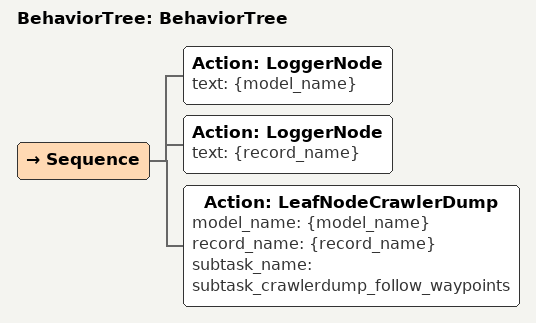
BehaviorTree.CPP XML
<?xml version="1.0"?>
<root main_tree_to_execute="BehaviorTree">
    <BehaviorTree ID="BehaviorTree">
        <Sequence>
            <Action ID="LoggerNode" text="{model_name}"/>
            <Action ID="LoggerNode" text="{record_name}"/>
            <Action  model_name="{model_name}" ID="LeafNodeCrawlerDump" record_name="{record_name}" subtask_name="subtask_crawlerdump_follow_waypoints"/>
        </Sequence>
    </BehaviorTree>
</root>
